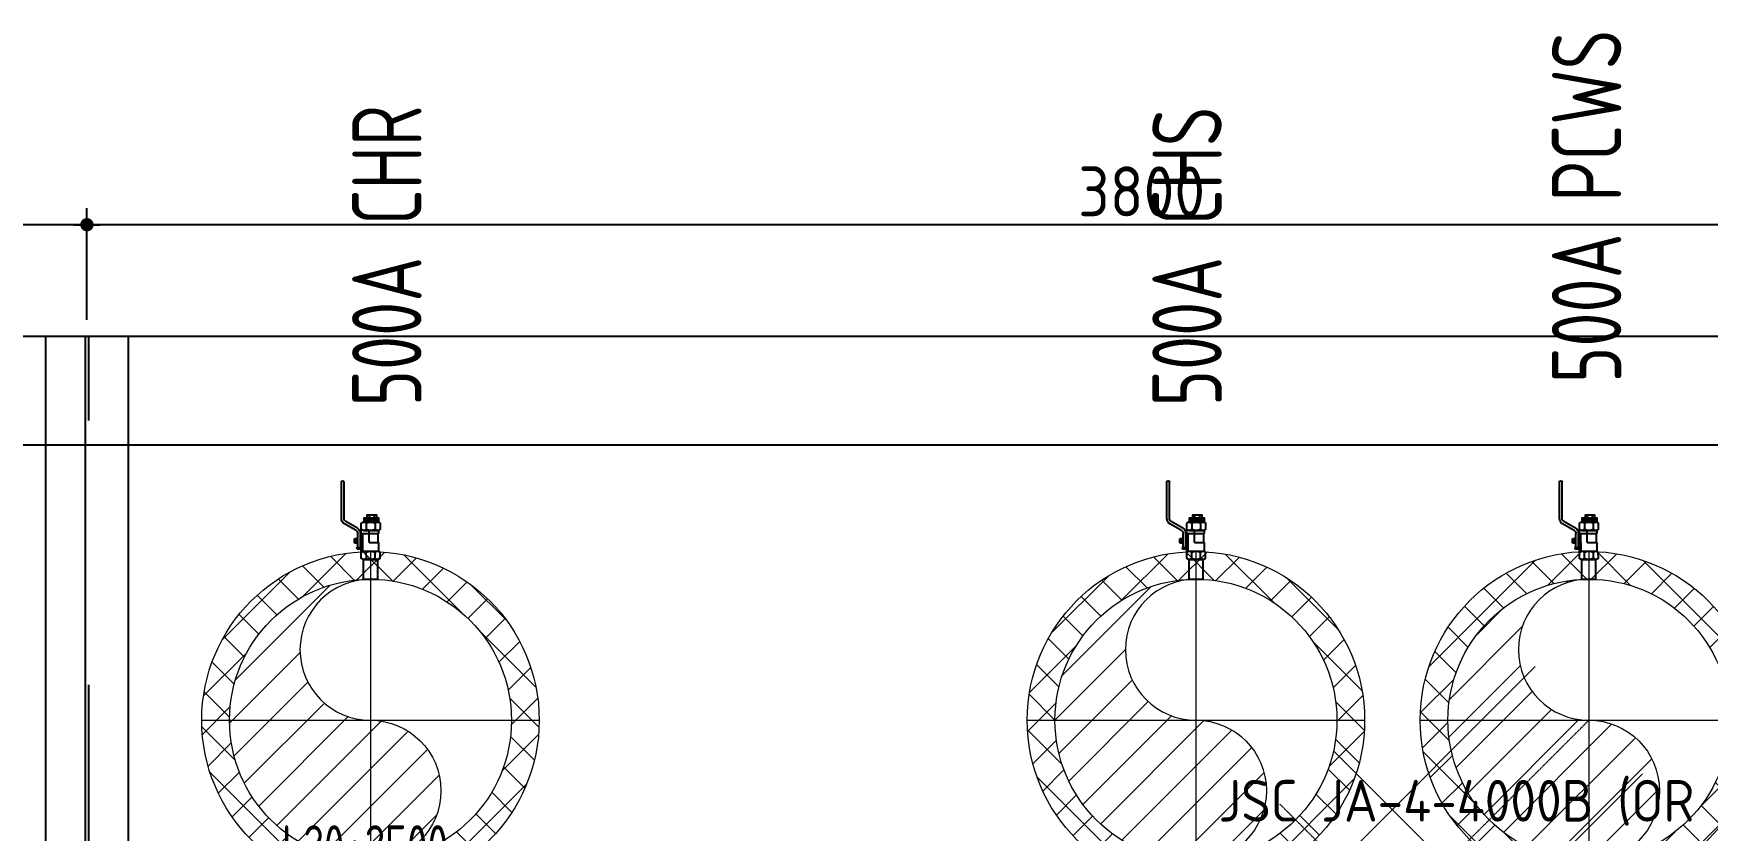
# Model space of a CAD drawing. Header units: millimetres. Extents: x -69706 to 52883, y -6882 to 68885.
# Drawn here: x 35623 to 38639, y 67300 to 68736 of the extents above; entities that cross this region are included whole.
import ezdxf

# ---------------------------------------------------------------- set-up
doc = ezdxf.new("R2010")
doc.units = ezdxf.units.MM
for name, pattern in [('XFM7P20PCW$0$CENTER', [2, 1.25, -0.25, 0.25, -0.25]), ('XFM7P20PCW$0$CENTER2', [1.125, 0.75, -0.125, 0.125, -0.125]), ('XFM7P20PCW$0$HIDDEN', [9.525, 6.35, -3.175])]:
    doc.linetypes.add(name, pattern=pattern)
for name, color, linetype, lineweight in [('XFM7P20PCW$0$M-PIPE--2', 252, 'Continuous', 9), ('XFM7P20PCW$0$M-PIPE--4', 252, 'Continuous', 9), ('XFM7P20PCW$0$M-PIPE-PCWS', 252, 'Continuous', 9)]:
    doc.layers.add(name, color=color, linetype=linetype, lineweight=lineweight)
for name, color, linetype in [('XFM7P20PCW$0$P-PCWR-20.7-P', 252, 'Continuous'), ('XFM7P20PCW$0$SH-DIM', 252, 'Continuous'), ('XFM7P20PCW$0$SH-LINE-130', 252, 'Continuous'), ('XFM7P20PCW$0$SH-LINE-252', 252, 'Continuous'), ('XFM7P20PCW$0$SH-TEXT', 252, 'Continuous'), ('XFM7P20PCW$0$U-CV-DIM', 252, 'Continuous'), ('XFM7P20PCW$0$U-PCW-TXT', 252, 'Continuous'), ('XFM7P20PCW$0$管架', 252, 'Continuous')]:
    doc.layers.add(name, color=color, linetype=linetype)
doc.styles.add('XFM7P20PCW$0$aa-txt', font='isocp.shx', dxfattribs={"bigfont": 'chineset'})
doc.styles.add('XFM7P20PCW$0$PX-TEXT', font='isocp.shx', dxfattribs={"width": 0.7, "bigfont": 'chineset.shx'})
doc.dimstyles.new('XFM7P20PCW$0$10-dim', dxfattribs={"dimscale": 10, "dimtxt": 0.3, "dimasz": 0.08, "dimexe": 0.1, "dimexo": 0.1, "dimgap": 0.05, "dimtad": 1, "dimdec": 0, "dimlfac": 30, "dimzin": 0, "dimdsep": 46, "dimtxsty": 'XFM7P20PCW$0$aa-txt', "dimblk": 'XFM7P20PCW$0$DOT', "dimcen": 2, "dimclrd": 256, "dimclre": 256, "dimclrt": 3, "dimadec": 0, "dimazin": 0, "dimtfac": 1, "dimtdec": 0, "dimtix": 1, "dimtmove": 2, "dimatfit": 3, "dimldrblk": 'XFM7P20PCW$0$_Dot', "dimfxl": 0.1, "dimtvp": 1, "dimtolj": 1, "dimtzin": 0, "dimarcsym": 0})
doc.dimstyles.new('XFM7P20PCW$0$adim-5', dxfattribs={"dimscale": 10, "dimtxt": 0.25, "dimasz": 0.25, "dimexe": 0.1, "dimexo": 0.5, "dimgap": 0.15, "dimtad": 0, "dimdec": 4, "dimlfac": 5, "dimdsep": 46, "dimtxsty": 'XFM7P20PCW$0$aa-txt', "dimcen": 2.5, "dimclrd": 3, "dimclre": 3, "dimclrt": 256, "dimadec": 0, "dimazin": 0, "dimtfac": 1, "dimtdec": 4, "dimtmove": 0, "dimatfit": 3, "dimfxl": 1, "dimtolj": 1, "dimtzin": 0, "dimarcsym": 0})
doc.dimstyles.new('XFM7P20PCW$0$PX-400', dxfattribs={"dimscale": 1000, "dimtxt": 0.25, "dimasz": 0.03, "dimexe": 0.1, "dimexo": 0.1, "dimgap": 0.05, "dimtad": 1, "dimdec": 0, "dimzin": 0, "dimdsep": 46, "dimtxsty": 'XFM7P20PCW$0$PX-TEXT', "dimblk": 'XFM7P20PCW$0$_Dot', "dimcen": 2, "dimclrd": 2, "dimclre": 1, "dimclrt": 4, "dimadec": 0, "dimazin": 0, "dimtfac": 1, "dimtdec": 0, "dimtix": 1, "dimtmove": 2, "dimatfit": 3, "dimfxl": 1, "dimtvp": 1, "dimtolj": 1, "dimtzin": 0, "dimarcsym": 0})

# ---------------------------------------------------------------- blocks, each defined once
blk = doc.blocks.new('XFM7P20PCW$0$_Dot')
at = {"color": 0, "linetype": 'ByBlock', "lineweight": -2}
blk.add_line((-0.5, 0), (-1, 0), dxfattribs=at)
at = {"color": 0, "linetype": 'ByBlock', "const_width": 0.5}
blk.add_lwpolyline([(-0.25, 0, 1), (0.25, 0, 1)], format="xyb", close=True, dxfattribs=at)
blk = doc.blocks.new('*D275')
at = {"layer": 'XFM7P20PCW$0$U-CV-DIM', "color": 1, "lineweight": -2, "transparency": 16777216}
for p, q in [((35758.3, 67994.4), (35237.1, 67994.4)), ((34818.3, 64694.2), (35437.1, 64694.2))]:
    blk.add_line(p, q, dxfattribs=at)
at = {"layer": 'XFM7P20PCW$0$U-CV-DIM', "color": 2, "lineweight": -2, "transparency": 16777216}
blk.add_line((35337.1, 67964.4), (35337.1, 64724.2), dxfattribs=at)
at = {"layer": 'XFM7P20PCW$0$U-CV-DIM', "color": 2, "lineweight": -2, "transparency": 16777216, "xscale": 30, "yscale": 30, "zscale": 30}
for p, rotation in [((35337.1, 67994.4), 90), ((35337.1, 64694.2), 270)]:
    blk.add_blockref('XFM7P20PCW$0$_Dot', p, dxfattribs=dict(at, rotation=rotation))
at = {"layer": 'XFM7P20PCW$0$U-CV-DIM', "color": 4, "transparency": 16777216, "insert": (35162.1, 66344.3), "char_height": 250, "attachment_point": 5, "rotation": 90, "style": 'XFM7P20PCW$0$PX-TEXT'}
blk.add_mtext('\\A1;3300', dxfattribs=at)
blk = doc.blocks.new('XFM7P20PCW$0$A$Cbbcdfd53')
h = blk.add_hatch()
h.set_pattern_fill('ANSI37', color=256, scale=15, style=0)
h.set_pattern_definition([(45, (-42497.296, -66382.497), (-33.67596, 33.67596), []), (135, (-42497.296, -66382.497), (-33.67596, -33.67596), [])])
edge = h.paths.add_edge_path()
edge.add_arc((304, 304), 304, 0, 360)
edge = h.paths.add_edge_path(flags=17)
edge.add_arc((304, 304), 254, 0, 360)
h = blk.add_hatch()
h.set_pattern_fill('ANSI31', color=256, scale=15, style=0)
h.set_pattern_definition([(45, (-42497.296, -63784.355), (-33.67596, 33.67596), [])])
edge = h.paths.add_edge_path()
edge.add_arc((304, 304), 254, 90, 270)
edge.add_arc((304, 177), 127, 270, 450)
edge.add_arc((304, 431), 127, 90, 270, ccw=False)
at = {"color": 1, "linetype": 'XFM7P20PCW$0$CENTER2'}
for p, q in [((304, 608), (304, 0)), ((0, 304), (608, 304))]:
    blk.add_line(p, q, dxfattribs=at)
blk.add_lwpolyline([(304, 50, -1), (304, 558, 1), (304, 304, -1)], format="xyb", close=True)
for radius in [304, 254]:
    blk.add_circle((304, 304), radius)
blk = doc.blocks.new('XFM7P20PCW$0$BALL')
at = {"color": 0, "linetype": 'ByBlock'}
for p, q in [((-1.5, 2.64), (0.58, 2.64)), ((-2.91, 0.07), (-2.91, -0.45)), ((-2.54, 0.17), (-2.86, 0.17)), ((-2.52, 1.07), (-2.52, 0.8)), ((-1.88, 1.07), (-2.52, 1.07)), ((-2.52, 0.8), (-1.88, 0.8)), ((-2.41, 0.26), (-2.49, 0.26)), ((-2.49, 0.26), (-2.49, -0.64)), ((-2.49, 0.07), (-2.49, -0.45)), ((-2.41, 0.8), (-2.41, -1.3)), ((-2.01, 0.8), (-2.01, -1.3)), ((-1.88, 0.01), (-2.01, 0.01)), ((-1.88, 2.46), (-1.88, -2.83)), ((-1.64, 1.37), (-1.64, -1.29)), ((-1.5, 1.35), (0.58, 1.35)), ((-1.12, 2.46), (-1.12, 1.53)), ((-0.71, 0.05), (0.78, 0.05)), ((-0.71, 0.05), (-0.71, -1.73)), ((0.21, 2.46), (0.21, 1.53)), ((0.68, 0.05), (0.68, -1.29)), ((0.78, 1.39), (0.78, 0.05)), ((0.96, 2.46), (0.96, 1.53)), ((-2.66, -1.73), (-4.41, -2.74)), ((-2.46, -2.08), (-4.21, -3.09)), ((-2.86, -0.02), (-2.54, -0.02)), ((-2.86, -0.35), (-2.54, -0.35)), ((-2.86, -0.54), (-2.54, -0.54)), ((-2.41, -0.64), (-2.49, -0.64)), ((-1.88, -0.38), (-2.01, -0.38)), ((-1.88, -1.29), (0.78, -1.29)), ((-1.5, -1.73), (0.58, -1.73)), ((-1.12, -2.83), (-1.12, -1.91)), ((0.21, -2.83), (0.21, -1.91)), ((0.78, -1.29), (0.78, -1.77)), ((0.96, -2.83), (0.96, -1.91)), ((-4.86, -3.52), (-4.86, -8.99)), ((-4.46, -3.52), (-4.46, -8.99)), ((-1.5, -3.01), (0.58, -3.01))]:
    blk.add_line(p, q, dxfattribs=at)
for centre, radius, start, end in [((-1.5, 2.15), 0.487, 39.1755, 140.8245), ((-0.46, 1.31), 1.32, 59.7968, 120.2032), ((0.58, 2.15), 0.487, 39.1755, 140.8245), ((-2.79, 0.07), 0.122, 129.1755, 230.8245), ((-2.61, 0.07), 0.122, 309.1755, 50.8245), ((-1.5, 1.84), 0.487, 219.1755, 320.8245), ((-0.46, 2.67), 1.32, 239.7968, 300.2032), ((0.58, 1.84), 0.487, 219.1755, 320.8245), ((-2.58, -0.19), 0.331, 149.7968, 210.2032), ((-2.79, -0.45), 0.122, 129.1755, 230.8245), ((-2.91, -1.3), 0.5, 300, 0), ((-2.82, -0.19), 0.331, 329.7968, 30.2032), ((-2.61, -0.45), 0.122, 309.1755, 50.8245), ((-2.91, -1.3), 0.9, 300, 0), ((-1.5, -2.21), 0.487, 39.1755, 140.8245), ((-0.46, -3.05), 1.32, 59.7968, 120.2032), ((0.58, -2.21), 0.487, 39.1755, 140.8245), ((-3.96, -3.52), 0.9, 120, 180), ((-3.96, -3.52), 0.5, 120, 180), ((-1.5, -2.53), 0.487, 219.1755, 320.8245), ((-0.46, -1.69), 1.32, 239.7968, 300.2032), ((0.58, -2.53), 0.487, 219.1755, 320.8245), ((-4.66, -8.99), 0.2, 180, 0)]:
    blk.add_arc(centre, radius, start, end, dxfattribs=at)
blk = doc.blocks.new('XFM7P20PCW$0$A$C594865B6')
at = {"color": 0, "linetype": 'ByBlock'}
for p, q in [((33.3, 147.7), (33.3, 118.2)), ((33.3, 147.7), (54.6, 147.7)), ((54.6, 147.7), (54.6, 118.2))]:
    blk.add_line(p, q, dxfattribs=at)
at = {"layer": 'XFM7P20PCW$0$管架', "linetype": 'ByBlock'}
for p, q in [((33.6, 56.2), (55.9, 58.9)), ((34.5, 58.9), (55.4, 60.6)), ((55.9, 58.9), (34.5, 58.9)), ((42, 56.2), (42, 51.6)), ((49.7, 56.2), (49.7, 51.6))]:
    blk.add_line(p, q, dxfattribs=at)
blk.add_lwpolyline([(56.3, 62.1), (56.3, 56.2), (33.6, 56.2), (33.6, 61.7)], dxfattribs=at)
blk.add_lwpolyline([(38.4, 56.2), (53.2, 56.2), (53.2, 51.6), (38.4, 51.6)], close=True, dxfattribs=at)
at = {"color": 1, "linetype": 'ByBlock', "xscale": 10, "yscale": 10, "zscale": 10}
blk.add_blockref('XFM7P20PCW$0$BALL', (48.6, 91.9), dxfattribs=at)
blk = doc.blocks.new('XFM7P20PCW$0$DOT')
at = {"color": 0}
blk.add_line((-1, 0), (1, 0), dxfattribs=at)
at = {"color": 3, "const_width": 0.5}
blk.add_lwpolyline([(-0.25, 0, 1), (0.25, 0, 1)], format="xyb", close=True, dxfattribs=at)
blk = doc.blocks.new('*D251')
at = {"layer": 'XFM7P20PCW$0$SH-DIM', "lineweight": -2, "transparency": 16777216}
for p, q in [((20.03, 127.58), (20.03, 134.29)), ((85.03, 127.58), (85.03, 134.29)), ((84.23, 133.29), (20.83, 133.29))]:
    blk.add_line(p, q, dxfattribs=at)
at = {"layer": 'XFM7P20PCW$0$SH-DIM', "lineweight": -2, "transparency": 16777216, "xscale": 0.8, "yscale": 0.8, "zscale": 0.8, "rotation": 180}
blk.add_blockref('XFM7P20PCW$0$DOT', (20.03, 133.29), dxfattribs=at)
at = {"layer": 'XFM7P20PCW$0$SH-DIM', "lineweight": -2, "transparency": 16777216, "xscale": 0.8, "yscale": 0.8, "zscale": 0.8}
blk.add_blockref('XFM7P20PCW$0$DOT', (85.03, 133.29), dxfattribs=at)
at = {"layer": 'XFM7P20PCW$0$SH-DIM', "color": 3, "transparency": 16777216, "insert": (52.53, 135.29), "char_height": 3, "attachment_point": 5, "style": 'XFM7P20PCW$0$aa-txt'}
blk.add_mtext('\\A1;1950', dxfattribs=at)
blk = doc.blocks.new('*D252')
at = {"layer": 'XFM7P20PCW$0$SH-DIM', "lineweight": -2, "transparency": 16777216}
for p, q in [((85.03, 127.58), (85.03, 134.29)), ((211.7, 127.58), (211.7, 134.29)), ((210.9, 133.29), (85.83, 133.29))]:
    blk.add_line(p, q, dxfattribs=at)
at = {"layer": 'XFM7P20PCW$0$SH-DIM', "lineweight": -2, "transparency": 16777216, "xscale": 0.8, "yscale": 0.8, "zscale": 0.8, "rotation": 180}
blk.add_blockref('XFM7P20PCW$0$DOT', (85.03, 133.29), dxfattribs=at)
at = {"layer": 'XFM7P20PCW$0$SH-DIM', "lineweight": -2, "transparency": 16777216, "xscale": 0.8, "yscale": 0.8, "zscale": 0.8}
blk.add_blockref('XFM7P20PCW$0$DOT', (211.7, 133.29), dxfattribs=at)
at = {"layer": 'XFM7P20PCW$0$SH-DIM', "color": 3, "transparency": 16777216, "insert": (148.37, 135.29), "char_height": 3, "attachment_point": 5, "style": 'XFM7P20PCW$0$aa-txt'}
blk.add_mtext('\\A1;3800', dxfattribs=at)
blk = doc.blocks.new('XFM7P20PCW$0$A$Cd4ff1465')
at = {"layer": 'XFM7P20PCW$0$SH-LINE-130', "ltscale": 0.1}
blk.add_lwpolyline([(82.532, 73.91), (87.532, 73.91), (87.532, 126.576), (82.532, 126.576)], close=True, dxfattribs=at)
at = {"layer": 'XFM7P20PCW$0$SH-LINE-130', "linetype": 'XFM7P20PCW$0$HIDDEN', "ltscale": 5}
blk.add_lwpolyline([(84.916, 73.91), (85.149, 73.91), (85.149, 126.576), (84.916, 126.576)], close=True, dxfattribs=at)
at = {"layer": 'XFM7P20PCW$0$SH-LINE-252'}
blk.add_line((339.827, 126.576), (0, 126.576), dxfattribs=at)
at = {"layer": 'XFM7P20PCW$0$SH-TEXT', "style": 'XFM7P20PCW$0$aa-txt', "width": 0.8}
blk.add_text('L20+2500', height=2.5, dxfattribs=at).set_placement((96.738, 94.723))
at = {"layer": 'XFM7P20PCW$0$SH-TEXT', "insert": (192.979, 97.197), "char_height": 2.5, "attachment_point": 9, "style": 'XFM7P20PCW$0$aa-txt'}
blk.add_mtext('JSC JA-4-4000B (OR EQUAL)', dxfattribs=at)
at = {"layer": 'XFM7P20PCW$0$SH-DIM'}
for base, p1, p2, picture, middle in [((20.032, 133.285), (85.032, 126.576), (20.032, 126.576), '*D251', (52.532, 135.285)), ((85.032, 133.285), (211.699, 126.576), (85.032, 126.576), '*D252', (148.366, 135.285))]:
    dim = blk.add_linear_dim(base=base, p1=p1, p2=p2, dimstyle='XFM7P20PCW$0$10-dim', override={"dimlfac": 30}, dxfattribs=at)
    dim.commit()
    dim.dimension.update_dxf_attribs({"geometry": picture, "text_midpoint": middle})
at = {"layer": 'XFM7P20PCW$0$SH-TEXT', "annotation_type": 0, "has_hookline": 1, "hookline_direction": 0, "horizontal_direction": (-1, 0, 0)}
blk.add_leader([(205.157, 84.092), (195.979, 98.788), (193.479, 98.788)], dimstyle='XFM7P20PCW$0$adim-5', dxfattribs=at)

msp = doc.modelspace()

# ---------------------------------------------------------------- linework, layer by layer
msp.add_line((33930.068, 67994.811), (52735.184, 67994.811))
msp.add_line((33930.068, 67994.811), (52735.184, 67994.811))
at = {"layer": 'XFM7P20PCW$0$M-PIPE--2'}
msp.add_line((38362.164, 67047.38), (37965.722, 67443.793), dxfattribs=at)
at = {"layer": 'XFM7P20PCW$0$M-PIPE--2', "color": 1, "linetype": 'XFM7P20PCW$0$CENTER'}
msp.add_line((38265.629, 66950.839), (37869.188, 67347.251), dxfattribs=at)
at = {"layer": 'XFM7P20PCW$0$M-PIPE-PCWS'}
for p, q in [((37854.414, 67120.477), (38329.19, 67595.253)), ((38047.489, 66927.402), (38522.265, 67402.178))]:
    msp.add_line(p, q, dxfattribs=at)
at = {"layer": 'XFM7P20PCW$0$M-PIPE-PCWS', "color": 1, "linetype": 'XFM7P20PCW$0$CENTER'}
msp.add_line((37950.951, 67023.94), (38425.727, 67498.716), dxfattribs=at)

# ---------------------------------------------------------------- block references
at = {"xscale": 30, "yscale": 30, "zscale": 30}
msp.add_blockref('XFM7P20PCW$0$A$Cd4ff1465', (33168.778, 64392.725), dxfattribs=at)
at = {"layer": 'XFM7P20PCW$0$M-PIPE--2'}
msp.add_blockref('XFM7P20PCW$0$A$Cbbcdfd53', (37413.727, 67194.7), dxfattribs=at)
at = {"layer": 'XFM7P20PCW$0$M-PIPE--4'}
msp.add_blockref('XFM7P20PCW$0$A$Cbbcdfd53', (35926.51, 67194.604), dxfattribs=at)
at = {"layer": 'XFM7P20PCW$0$M-PIPE-PCWS'}
msp.add_blockref('XFM7P20PCW$0$A$Cbbcdfd53', (38121.727, 67194.716), dxfattribs=at)
at = {"layer": 'XFM7P20PCW$0$P-PCWR-20.7-P', "xscale": -1.199999999882566, "yscale": 1.199999999882566, "zscale": 1.199999999882566, "rotation": 180.0558743041726}
for p in [(36178.033, 67929.863), (37665.25, 67929.848), (38372.755, 67929.863)]:
    msp.add_blockref('XFM7P20PCW$0$A$C594865B6', p, dxfattribs=at)

# ---------------------------------------------------------------- texts
at = {"layer": 'XFM7P20PCW$0$U-PCW-TXT', "style": 'XFM7P20PCW$0$aa-txt', "width": 0.8}
for s, p in [('500A PCWS', (38484.017, 68106.297)), ('500A CHR', (36322.391, 68064.244)), ('500A CHS', (37764.136, 68064.244))]:
    msp.add_text(s, height=125, rotation=90, dxfattribs=at).set_placement(p)

# ---------------------------------------------------------------- dimensions: what is measured, and where the dimension line sits
at = {"layer": 'XFM7P20PCW$0$U-CV-DIM'}
dim = msp.add_linear_dim(base=(35337.087, 64694.236), p1=(35858.304, 67994.363), p2=(34718.267, 64694.236), angle=90, dimstyle='XFM7P20PCW$0$PX-400', dxfattribs=at)
dim.commit()
dim.dimension.update_dxf_attribs({"geometry": '*D275', "text_midpoint": (35162.087, 66344.3)})

doc.saveas('drawing.dxf')
